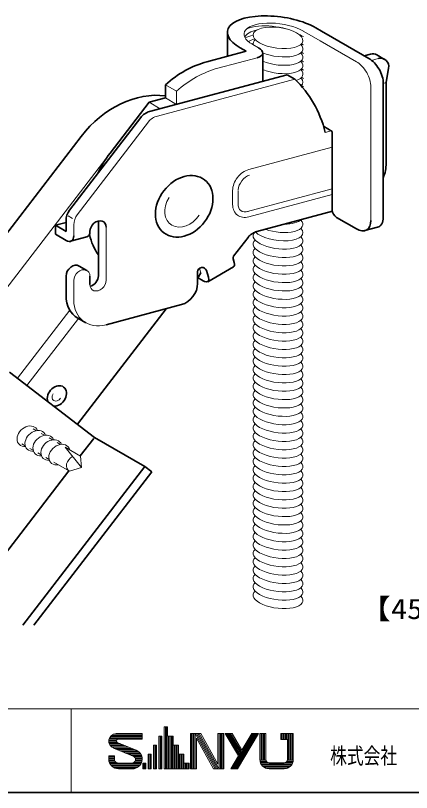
# Model space of a CAD drawing. Units: millimetres on the paper. Extents: x -195 to 195, y -456 to 138.
# Drawn here: x -10.3 to 60.7, y -455.9 to -316.4 of the extents above; entities that cross this region are included whole.
import ezdxf
from ezdxf.enums import TextEntityAlignment as Align

# ---------------------------------------------------------------- set-up
doc = ezdxf.new("R2010")
doc.units = ezdxf.units.MM
for name, color, linetype, lineweight in [('1-1_吊りボルト', 4, 'Continuous', 18), ('1-2_ｶﾊﾞｰ部', 7, 'Continuous', 35), ('1-3_固定片', 7, 'Continuous', 35), ('1-4_ブレース材', 4, 'Continuous', 18), ('1-5_ねじ', 4, 'Continuous', 18), ('1-7_可動片', 7, 'Continuous', 35), ('1-8_文字', 4, 'Continuous', 18), ('1-A_ｶｼﾒﾋﾟﾝ', 4, 'Continuous', 18), ('F-0_図面枠', 4, 'Continuous', 18), ('F-2_文字1', 4, 'Continuous', 18)]:
    doc.layers.add(name, color=color, linetype=linetype, lineweight=lineweight)
doc.styles.add('ＭＳ ゴシック', font='')
doc.styles.get('ＭＳ ゴシック').set_extended_font_data('MS Gothic')

msp = doc.modelspace()

# ---------------------------------------------------------------- linework, layer by layer
at = {"layer": '1-1_吊りボルト'}
msp.add_ellipse((36.762, -320.44), major_axis=(-4.462, 0.587), ratio=0.414, dxfattribs=at)
for centre, start_param, end_param in [((36.762, -321.94), 5.926419, 6.4792321), ((36.762, -321.94), 0.9650281, 3.6072595), ((36.762, -323.44), 0.9657591, 3.6072595), ((36.762, -324.94), 0.9657591, 3.6072595), ((36.762, -326.44), 2.4404874, 3.6072595), ((36.762, -327.94), 2.8335184, 3.6072595), ((36.762, -353.44), 1.0809078, 3.6072595), ((36.762, -351.94), 1.8744466, 2.8384581), ((36.762, -356.44), 5.9791558, 9.8904448), ((36.762, -354.94), 0.483175, 3.6072595), ((36.762, -357.94), 5.926419, 9.8904448), ((36.762, -359.44), 5.926419, 9.8904448), ((36.762, -360.94), 5.926419, 9.8904448), ((36.762, -362.44), 5.926419, 9.8904448), ((36.762, -363.94), 5.926419, 9.8904448), ((36.762, -365.44), 5.926419, 9.8904448), ((36.762, -366.94), 5.926419, 9.8904448), ((36.762, -368.44), 5.926419, 9.8904448), ((36.762, -369.94), 5.926419, 9.8904448), ((36.762, -371.44), 5.926419, 9.8904448), ((36.762, -372.94), 5.926419, 9.8904448), ((36.762, -374.44), 5.926419, 9.8904448), ((36.762, -375.94), 5.926419, 9.8904448), ((36.762, -377.44), 5.926419, 9.8904448), ((36.762, -378.94), 5.926419, 9.8904448), ((36.762, -378.94), 5.926419, 9.8904448), ((36.762, -380.44), 5.926419, 9.8904448), ((36.762, -381.94), 5.926419, 9.8904448), ((36.762, -383.44), 5.926419, 9.8904448), ((36.762, -384.94), 5.926419, 9.8904448), ((36.762, -386.44), 5.926419, 9.8904448), ((36.762, -387.94), 5.926419, 9.8904448), ((36.762, -389.44), 5.926419, 9.8904448), ((36.762, -390.94), 5.926419, 9.8904448), ((36.762, -392.44), 5.926419, 9.8904448), ((36.762, -393.94), 5.926419, 9.8904448), ((36.762, -395.44), 5.926419, 9.8904448), ((36.762, -396.94), 5.926419, 9.8904448), ((36.762, -398.44), 5.926419, 9.8904448), ((36.762, -399.94), 5.926419, 9.8904448), ((36.762, -401.44), 5.926419, 9.8904448), ((36.762, -402.94), 5.926419, 9.8904448), ((36.762, -404.44), 5.926419, 9.8904448), ((36.762, -405.94), 5.926419, 9.8904448), ((36.762, -407.44), 5.926419, 9.8904448), ((36.762, -408.94), 5.926419, 9.8904448), ((36.762, -410.44), 5.926419, 9.8904448), ((36.762, -411.94), 5.926419, 9.8904448), ((36.762, -413.44), 5.926419, 9.8904448), ((36.762, -414.94), 5.926419, 9.8904448), ((36.762, -416.44), 5.926419, 9.8904448), ((36.762, -417.94), 5.926419, 9.8904448), ((36.762, -419.44), 5.926419, 9.8904448), ((36.762, -420.94), 5.926419, 9.8904448)]:
    msp.add_ellipse(centre, major_axis=(-4.462, 0.587), ratio=0.414, start_param=start_param, end_param=end_param, dxfattribs=at)
at = {"layer": '1-2_ｶﾊﾞｰ部'}
for p, q in [((53.359, -323.364), (52.244, -323.663)), ((54.498, -323.514), (55.883, -324.314)), ((56.61, -325.873), (56.151, -328.478)), ((13.731, -333.673), (38.403, -327.063)), ((39.789, -327.863), (38.403, -327.063)), ((56.151, -328.478), (56.151, -342.978)), ((12.128, -334.745), (-0.638, -351.382)), ((32.985, -355.186), (46.512, -351.561)), ((-3.164, -354.09), (-1.258, -353.579)), ((-3.164, -354.09), (-3.164, -355.69)), ((-1.258, -355.19), (-3.164, -354.09)), ((-1.258, -353.208), (-1.258, -355.19)), ((4.537, -363.137), (4.537, -353.637)), ((-1.258, -356.79), (-3.164, -355.69)), ((-0.438, -356.957), (2.46, -356.18)), ((31.383, -356.256), (28.785, -359.637)), ((28.703, -360.087), (28.912, -360.777)), ((2.493, -362.194), (1.107, -361.394)), ((22.344, -362.45), (22.344, -364.537)), ((23.909, -362.216), (24.275, -363.419)), ((24.145, -364.211), (28.802, -361.556)), ((-1.258, -363.19), (-1.258, -366.695)), ((3.025, -363.212), (3.025, -364.715)), ((23.323, -364.04), (22.344, -363.474)), ((23.569, -364.182), (23.323, -364.04)), ((5.918, -371.938), (19.446, -368.314)), ((2.257, -371.568), (0.871, -370.768))]:
    msp.add_line(p, q, dxfattribs=at)
at = {"layer": '1-2_ｶﾊﾞｰ部', "color": 4, "lineweight": 18}
for p, q in [((54.745, -324.164), (53.56, -324.481)), ((15.117, -334.473), (39.789, -327.863)), ((56.151, -328.478), (55.648, -328.613)), ((13.513, -335.545), (0.747, -352.182)), ((46.311, -337.115), (45.239, -337.402)), ((46.498, -340.065), (31.52, -344.078)), ((28.622, -347.855), (28.622, -350.357)), ((29.622, -347.855), (29.622, -350.357)), ((46.498, -347.53), (31.259, -351.613)), ((46.498, -348.565), (31.517, -352.579)), ((-0.122, -352.846), (-0.894, -352.401)), ((0.127, -354.008), (0.127, -356.003)), ((5.923, -363.937), (5.923, -354.437)), ((22.647, -361.822), (22.89, -362.619)), ((0.127, -363.99), (0.127, -367.49))]:
    msp.add_line(p, q, dxfattribs=at)
at = {"layer": '1-2_ｶﾊﾞｰ部'}
for centre, radius, start, end in [((53.748, -324.813), 1.5, 60, 105), ((55.133, -325.613), 1.5, 350, 105), ((14.508, -336.571), 3, 105, 142.5), ((1.742, -353.208), 3, 142.5, 180), ((33.762, -358.083), 3, 105, 142.46262), ((29.181, -359.942), 0.5, 142.46262, 196.84634), ((23.144, -362.45), 0.8, 16.94767, 180)]:
    msp.add_arc(centre, radius, start, end, dxfattribs=at)
at = {"layer": '1-2_ｶﾊﾞｰ部', "color": 4, "lineweight": 18}
for centre, start, end in [((15.893, -337.371), 105, 142.5), ((3.127, -354.008), 142.5, 180)]:
    msp.add_arc(centre, 3, start, end, dxfattribs=at)
at = {"layer": '1-2_ｶﾊﾞｰ部'}
for centre, major_axis, ratio, start_param, end_param in [((19.929, -350.684), (18.441, 24.033), 0.767, 5.7407552, 6.2029032), ((50.355, -344.531), (4.099, 5.342), 0.767, 5.0784041, 5.4984265), ((4.474, -354.825), (1.025, 1.335), 0.767, 5.497574, 8.6400191), ((3.088, -354.025), (1.025, 1.335), 0.767, 5.497574, 5.718327), ((1.639, -354.413), (-0.982, 1.701), 0.575, 2.9877142, 3.9290304), ((-1.258, -355.19), (-0.982, 1.701), 0.575, 2.3541549, 3.9290304), ((0.191, -362.802), (1.025, 1.335), 0.767, 0.1006363, 2.3568338), ((27.526, -359.976), (-1.307, 1.557), 0.4, 3.0947089, 3.8794065), ((3.088, -363.525), (1.025, 1.335), 0.767, 3.9077237, 5.4984265), ((22.89, -362.619), (-1.307, 1.557), 0.4, 2.5042456, 3.8798645), ((19.446, -365.314), (2.049, 2.671), 0.767, 3.9272039, 5.497574), ((4.537, -365.137), (4.099, 5.342), 0.767, 2.3568338, 3.2423285)]:
    msp.add_ellipse(centre, major_axis=major_axis, ratio=ratio, start_param=start_param, end_param=end_param, dxfattribs=at)
at = {"layer": '1-2_ｶﾊﾞｰ部', "color": 4, "lineweight": 18}
for centre, major_axis, ratio, start_param, end_param in [((31.52, -347.078), (2.049, 2.671), 0.767, 0.7847588, 2.3568338), ((31.52, -347.078), (1.441, 1.878), 0.668548, 0.7847588, 2.3568338), ((31.52, -349.578), (2.049, 2.671), 0.767, 2.3559814, 3.9272039), ((31.52, -349.578), (1.441, 1.878), 0.668548, 2.3559814, 3.9272039), ((1.576, -363.602), (1.025, 1.335), 0.767, 5.497574, 8.6400191), ((4.474, -364.325), (1.025, 1.335), 0.767, 2.3559814, 5.4984265), ((5.923, -365.937), (4.099, 5.342), 0.767, 2.3568338, 3.9263515)]:
    msp.add_ellipse(centre, major_axis=major_axis, ratio=ratio, start_param=start_param, end_param=end_param, dxfattribs=at)
at = {"layer": '1-3_固定片'}
for p, q in [((44.563, -319.228), (43.524, -318.628)), ((46.555, -320.378), (44.563, -319.228)), ((27.679, -319.453), (27.679, -323.753)), ((46.555, -320.378), (53.05, -324.128)), ((23.996, -324.739), (31.04, -322.852)), ((31.04, -322.852), (29.995, -322.248)), ((34.025, -323.176), (34.025, -328.236)), ((16.551, -331.234), (16.551, -328.869)), ((55.648, -328.628), (55.648, -352.632)), ((13.652, -332.011), (16.551, -331.234)), ((13.652, -332.011), (6.652, -341.134)), ((46.498, -337.224), (44.933, -336.32)), ((46.498, -351.358), (46.498, -337.224)), ((47.248, -352.657), (50.832, -354.726)), ((52.362, -355.032), (54.584, -354.437))]:
    msp.add_line(p, q, dxfattribs=at)
at = {"layer": '1-3_固定片', "color": 4, "lineweight": 18}
for p, q in [((33.262, -322.257), (32.218, -321.654)), ((44.333, -320.974), (50.829, -324.724)), ((25.988, -325.889), (33.262, -323.94)), ((18.543, -330.019), (16.551, -328.869)), ((18.543, -332.384), (18.543, -330.019)), ((53.427, -353.227), (53.427, -329.224)), ((18.543, -332.384), (16.551, -331.234)), ((15.644, -333.161), (13.652, -332.011))]:
    msp.add_line(p, q, dxfattribs=at)
msp.add_lwpolyline([(44.333, -320.974), (42.341, -319.824), (41.302, -319.224)], dxfattribs=at)
at = {"layer": '1-3_固定片'}
msp.add_lwpolyline([(22.344, -363.366), (22.503, -363.323), (22.89, -362.619)], dxfattribs=at)
msp.add_arc((47.998, -351.358), 1.5, 180, 240, dxfattribs=at)
for centre, major_axis, ratio, start_param, end_param in [((36.762, -320.44), (-9.07, 1.194), 0.414, 3.9262172, 7.0688413), ((31.04, -322.852), (-2.98, 0.392), 0.414, 2.3559366, 3.9272487), ((23.996, -339.739), (10.247, 13.355), 0.767, 0.7856113, 1.3252278), ((53.05, -327.128), (-1.838, 3.183), 0.577, 3.9260805, 5.4986974), ((16.551, -348.734), (9.906, 12.909), 0.767, 1.5705833, 1.8416744), ((53.05, -351.128), (-1.838, 3.183), 0.577, 2.9872828, 3.9272943), ((50.829, -351.724), (-1.838, 3.183), 0.577, 2.3558911, 3.9272943), ((16.551, -348.734), (9.906, 12.909), 0.767, 2.5904643, 2.8962601)]:
    msp.add_ellipse(centre, major_axis=major_axis, ratio=ratio, start_param=start_param, end_param=end_param, dxfattribs=at)
at = {"layer": '1-3_固定片', "color": 4, "lineweight": 18}
for centre, major_axis, ratio, start_param, end_param in [((36.762, -320.44), (-6.09, 0.802), 0.414, 3.9262172, 7.0688413), ((36.762, -321.44), (-6.09, 0.802), 0.414, 5.4292887, 6.1411456), ((35.896, -320.94), (-6.09, 0.802), 0.414, 5.2135234, 5.6519836), ((35.896, -320.94), (-6.09, 0.802), 0.414, 4.3752823, 5.2135234), ((35.896, -322.44), (-6.09, 0.802), 0.414, 5.3985605, 5.7377914), ((36.762, -322.94), (-6.09, 0.802), 0.414, 5.5260579, 5.8277584), ((36.762, -321.44), (-6.09, 0.802), 0.414, 3.9262172, 4.1043898), ((35.896, -323.94), (-6.09, 0.802), 0.414, 5.3985605, 5.4539928), ((36.762, -322.94), (-6.09, 0.802), 0.414, 3.9262172, 4.0076206), ((36.762, -324.44), (-6.09, 0.802), 0.414, 3.9262172, 4.0076206), ((36.762, -325.94), (-6.09, 0.802), 0.414, 3.9262172, 4.0076206), ((50.829, -327.724), (-1.838, 3.183), 0.577, 3.9260805, 5.4986974), ((25.988, -340.889), (10.247, 13.355), 0.767, 0.7856113, 1.3252278), ((36.762, -327.44), (-6.09, 0.802), 0.414, 3.9262172, 4.0076206), ((36.762, -328.94), (-6.09, 0.802), 0.414, 3.9262172, 4.0076206), ((36.762, -330.44), (-6.09, 0.802), 0.414, 3.9262172, 4.0076206)]:
    msp.add_ellipse(centre, major_axis=major_axis, ratio=ratio, start_param=start_param, end_param=end_param, dxfattribs=at)
at = {"layer": '1-4_ブレース材', "color": 7, "lineweight": 35}
for p, q in [((1.294, -395.488), (3.723, -392.323)), ((-9.045, -425.878), (12.845, -397.349)), ((14.115, -398.323), (12.845, -397.349)), ((-22.025, -425.878), (-0.755, -398.158)), ((14.115, -398.323), (-7.029, -425.878))]:
    msp.add_line(p, q, dxfattribs=at)
msp.add_lwpolyline([(12.845, -397.349), (3.839, -392.149), (-11.397, -380.458)], dxfattribs=at)
at = {"layer": '1-5_ねじ'}
for p, q in [((-7.155, -390.61), (-6.566, -390.95)), ((-5.728, -391.434), (-5.139, -391.774)), ((-4.301, -392.258), (-3.712, -392.598)), ((-2.874, -393.082), (-2.285, -393.422)), ((-9.174, -393.298), (-8.584, -393.638)), ((-7.747, -394.122), (-7.158, -394.462)), ((-1.447, -393.905), (1.348, -395.519)), ((-1.447, -393.905), (1.494, -397.53)), ((-6.32, -394.945), (-5.731, -395.285)), ((-4.893, -395.769), (-4.304, -396.109)), ((1.494, -397.53), (1.348, -395.519)), ((-3.466, -396.593), (-0.67, -398.207)), ((1.494, -397.53), (-0.67, -398.207))]:
    msp.add_line(p, q, dxfattribs=at)
for centre, major_axis, start_param, end_param in [((-8.164, -391.954), (1.548, 1.419), 5.9977585, 10.1865487), ((-6.737, -392.778), (1.548, 1.419), 5.9977585, 10.1865487), ((-5.311, -393.602), (1.548, 1.419), 5.9977585, 10.1865487), ((-3.884, -394.425), (1.548, 1.419), 5.9977585, 10.1865487), ((-2.457, -395.249), (1.548, 1.419), 5.8939015, 10.2904058), ((0.339, -396.863), (1.253, 1.149), 1.2400831, 3.3800441)]:
    msp.add_ellipse(centre, major_axis=major_axis, ratio=0.77, start_param=start_param, end_param=end_param, dxfattribs=at)
at = {"layer": '1-7_可動片'}
for p, q in [((-49.091, -404.004), (1.451, -338.135)), ((0.776, -389.799), (16.697, -369.05))]:
    msp.add_line(p, q, dxfattribs=at)
at = {"layer": '1-7_可動片', "color": 4, "lineweight": 18}
for p, q in [((-18.848, -374.361), (6.648, -341.135)), ((-9.979, -381.546), (-0.59, -369.31)), ((0.959, -370.819), (-8.276, -382.853))]:
    msp.add_line(p, q, dxfattribs=at)
at = {"layer": '1-7_可動片'}
for centre, major_axis, start_param, end_param in [((11.355, -345.734), (9.906, 12.909), 0.4055292, 1.5707963), ((-2.915, -384.709), (1.218, 1.587), 3.602658, 8.9637126)]:
    msp.add_ellipse(centre, major_axis=major_axis, ratio=0.767, start_param=start_param, end_param=end_param, dxfattribs=at)
at = {"layer": '1-7_可動片', "color": 4, "lineweight": 18}
msp.add_ellipse((-2.915, -384.709), major_axis=(0.609, 0.793), ratio=0.767, start_param=1.6714327, end_param=4.8130253, dxfattribs=at)
at = {"layer": '1-A_ｶｼﾒﾋﾟﾝ', "color": 7, "lineweight": 35}
msp.add_ellipse((19.929, -350.684), major_axis=(3.653, 4.76), ratio=0.767, dxfattribs=at)
at = {"layer": '1-A_ｶｼﾒﾋﾟﾝ'}
msp.add_ellipse((19.929, -350.684), major_axis=(2.465, 3.213), ratio=0.767, start_param=1.6714327, end_param=4.8130253, dxfattribs=at)
at = {"layer": 'F-0_図面枠'}
for p, q in [((-195.118, -440.878), (194.382, -440.878)), ((-0.368, -440.878), (-0.368, -455.878))]:
    msp.add_line(p, q, dxfattribs=at)
at = {"layer": 'F-0_図面枠', "color": 7, "lineweight": 35}
msp.add_line((-195.118, -455.878), (194.382, -455.878), dxfattribs=at)
at = {"layer": 'F-2_文字1'}
for p, q in [((16.358, -444.107), (16.957, -444.107)), ((16.358, -451.634), (16.358, -444.107)), ((16.569, -451.634), (16.569, -444.107)), ((16.78, -451.634), (16.78, -444.107)), ((16.957, -445.772), (16.957, -444.107)), ((6.538, -446.061), (12.394, -446.061)), ((6.667, -445.85), (12.394, -445.85)), ((6.862, -445.639), (12.394, -445.639)), ((7.189, -445.428), (12.394, -445.428)), ((7.732, -445.306), (12.394, -445.306)), ((12.394, -446.338), (12.394, -445.306)), ((15.392, -445.772), (15.936, -445.772)), ((15.392, -451.634), (15.392, -445.772)), ((15.603, -451.634), (15.603, -445.772)), ((15.814, -451.634), (15.814, -445.772)), ((15.936, -451.634), (15.936, -445.772)), ((16.957, -445.772), (17.923, -445.772)), ((16.991, -451.634), (16.991, -445.772)), ((17.202, -451.634), (17.202, -445.772)), ((17.413, -451.634), (17.413, -445.772)), ((17.624, -451.634), (17.624, -445.772)), ((17.835, -451.634), (17.835, -445.772)), ((17.923, -447.393), (17.923, -445.772)), ((21.054, -445.306), (22.886, -445.306)), ((21.054, -451.634), (21.054, -445.306)), ((21.265, -451.634), (21.265, -445.306)), ((21.476, -451.634), (21.476, -445.306)), ((21.687, -451.634), (21.687, -445.306)), ((21.892, -445.282), (25.459, -451.634)), ((21.898, -451.634), (21.898, -445.306)), ((22.12, -451.634), (22.12, -446.119)), ((22.12, -446.119), (25.217, -451.634)), ((22.147, -445.306), (25.701, -451.634)), ((22.389, -445.306), (25.943, -451.634)), ((22.631, -445.306), (26.1, -451.482)), ((22.886, -445.306), (25.983, -450.822)), ((25.983, -450.822), (25.983, -445.306)), ((25.983, -445.306), (27.049, -445.306)), ((26.205, -451.634), (26.205, -445.306)), ((26.416, -451.634), (26.416, -445.306)), ((26.627, -451.634), (26.627, -445.306)), ((26.838, -451.634), (26.838, -445.306)), ((27.049, -451.634), (27.049, -445.306)), ((27.282, -445.306), (28.522, -445.306)), ((27.282, -445.306), (29.66, -449.312)), ((27.528, -445.306), (29.912, -449.323)), ((27.773, -445.306), (30.034, -449.116)), ((28.018, -445.306), (30.157, -448.909)), ((28.264, -445.306), (30.28, -448.703)), ((28.522, -445.306), (30.28, -448.268)), ((28.54, -451.634), (32.296, -445.306)), ((28.785, -451.634), (32.541, -445.306)), ((29.03, -451.634), (32.787, -445.306)), ((29.275, -451.634), (33.032, -445.306)), ((29.521, -451.634), (33.277, -445.306)), ((30.28, -448.268), (32.038, -445.306)), ((32.038, -445.306), (33.277, -445.306)), ((33.511, -449.969), (33.511, -445.306)), ((33.511, -445.306), (34.576, -445.306)), ((33.721, -450.096), (33.721, -445.306)), ((33.932, -450.096), (33.932, -445.306)), ((34.143, -450.096), (34.143, -445.306)), ((34.354, -450.096), (34.354, -445.306)), ((34.576, -449.969), (34.576, -445.306)), ((37.241, -445.306), (39.506, -445.306)), ((37.241, -446.372), (37.241, -445.306)), ((37.452, -446.372), (37.452, -445.306)), ((37.663, -446.372), (37.663, -445.306)), ((37.874, -446.372), (37.874, -445.306)), ((38.085, -446.372), (38.085, -445.306)), ((38.295, -446.372), (38.295, -445.306)), ((38.506, -446.372), (38.506, -445.306)), ((38.662, -450.096), (38.662, -445.306)), ((38.873, -450.096), (38.873, -445.306)), ((39.084, -450.096), (39.084, -445.306)), ((39.295, -450.096), (39.295, -445.306)), ((39.506, -449.969), (39.506, -445.306)), ((6.4, -446.694), (7.741, -446.694)), ((6.411, -446.483), (7.768, -446.483)), ((6.422, -446.905), (7.953, -446.905)), ((6.455, -446.272), (12.394, -446.272)), ((6.48, -447.116), (8.462, -447.116)), ((6.577, -447.326), (8.97, -447.326)), ((6.726, -447.537), (9.479, -447.537)), ((7.907, -446.885), (11.327, -448.304)), ((7.99, -446.338), (12.394, -446.338)), ((14.426, -451.634), (14.426, -447.393)), ((14.426, -447.393), (14.97, -447.393)), ((14.637, -451.634), (14.637, -447.393)), ((14.848, -451.634), (14.848, -447.393)), ((14.97, -451.634), (14.97, -447.393)), ((17.923, -447.393), (18.889, -447.393)), ((18.045, -451.634), (18.045, -447.393)), ((18.256, -451.634), (18.256, -447.393)), ((18.467, -451.634), (18.467, -447.393)), ((18.678, -451.634), (18.678, -447.393)), ((18.889, -449.014), (18.889, -447.393)), ((37.241, -446.372), (38.44, -446.372)), ((38.44, -449.969), (38.44, -446.372)), ((6.955, -447.748), (9.987, -447.748)), ((7.232, -447.904), (10.765, -449.369)), ((7.366, -447.959), (10.496, -447.959)), ((7.875, -448.17), (11.004, -448.17)), ((8.384, -448.381), (11.488, -448.381)), ((8.892, -448.592), (11.794, -448.592)), ((9.4, -448.803), (12, -448.803)), ((6.4, -449.303), (7.432, -449.303)), ((6.4, -449.902), (6.4, -449.303)), ((6.4, -449.436), (7.432, -449.436)), ((6.4, -449.647), (7.432, -449.647)), ((6.4, -449.858), (7.432, -449.858)), ((6.407, -450.069), (7.445, -450.069)), ((6.441, -450.28), (7.528, -450.28)), ((7.432, -449.936), (7.432, -449.303)), ((9.909, -449.014), (12.149, -449.014)), ((10.417, -449.225), (12.256, -449.225)), ((10.902, -449.436), (12.33, -449.436)), ((11.107, -449.647), (12.375, -449.647)), ((11.114, -450.28), (12.353, -450.28)), ((11.185, -449.858), (12.394, -449.858)), ((11.188, -450.069), (12.387, -450.069)), ((13.46, -449.014), (14.004, -449.014)), ((13.46, -451.634), (13.46, -449.014)), ((13.671, -451.634), (13.671, -449.014)), ((13.882, -451.634), (13.882, -449.014)), ((14.004, -451.634), (14.004, -449.014)), ((18.889, -449.014), (19.855, -449.014)), ((18.889, -451.634), (18.889, -449.014)), ((19.1, -451.634), (19.1, -449.014)), ((19.311, -451.634), (19.311, -449.014)), ((19.522, -451.634), (19.522, -449.014)), ((19.733, -451.634), (19.733, -449.014)), ((19.855, -450.635), (19.855, -449.014)), ((28.281, -451.634), (29.66, -449.312)), ((33.511, -449.991), (33.533, -449.991)), ((33.515, -450.096), (34.59, -450.096)), ((33.545, -450.307), (34.681, -450.307)), ((38.335, -450.307), (39.471, -450.307)), ((38.426, -450.096), (39.501, -450.096)), ((6.502, -450.491), (7.73, -450.491)), ((6.595, -450.701), (12.199, -450.701)), ((6.725, -450.912), (12.07, -450.912)), ((6.903, -451.123), (11.891, -451.123)), ((7.157, -451.334), (11.637, -451.334)), ((7.584, -451.545), (11.211, -451.545)), ((8.098, -450.601), (10.632, -450.601)), ((8.131, -451.634), (10.807, -451.634)), ((10.921, -450.491), (12.292, -450.491)), ((12.494, -451.634), (12.494, -450.635)), ((12.494, -450.635), (13.038, -450.635)), ((12.494, -451.634), (13.038, -451.634)), ((12.67, -451.634), (12.67, -450.635)), ((12.881, -451.634), (12.881, -450.635)), ((13.038, -451.634), (13.038, -450.635)), ((13.46, -451.634), (14.004, -451.634)), ((14.426, -451.634), (14.97, -451.634)), ((15.392, -451.634), (15.936, -451.634)), ((16.358, -451.634), (20.821, -451.634)), ((19.855, -450.635), (20.821, -450.635)), ((19.944, -451.634), (19.944, -450.635)), ((20.155, -451.634), (20.155, -450.635)), ((20.366, -451.634), (20.366, -450.635)), ((20.577, -451.634), (20.577, -450.635)), ((20.788, -451.634), (20.788, -450.635)), ((20.821, -451.634), (20.821, -450.635)), ((21.054, -451.634), (22.12, -451.634)), ((25.217, -451.634), (27.049, -451.634)), ((28.281, -451.634), (29.521, -451.634)), ((33.604, -450.518), (34.936, -450.518)), ((33.694, -450.729), (39.322, -450.729)), ((33.823, -450.94), (39.193, -450.94)), ((34.003, -451.151), (39.013, -451.151)), ((34.264, -451.362), (38.752, -451.362)), ((34.729, -451.573), (38.287, -451.573)), ((35.176, -450.568), (37.84, -450.568)), ((35.176, -451.634), (37.84, -451.634)), ((38.08, -450.518), (39.412, -450.518))]:
    msp.add_line(p, q, dxfattribs=at)
for centre, radius, start, end in [((7.75, -446.656), 1.35, 90.76968, 251.60579), ((8.016, -446.623), 0.284, 92.62549, 247.52919), ((10.663, -449.903), 1.731, 269.93188, 67.46921), ((8.131, -449.902), 1.732, 179.99979, 270.00009), ((8.098, -449.936), 0.666, 179.99979, 270.00009), ((10.564, -449.97), 0.632, 267.5421, 69.85329), ((35.176, -449.969), 1.665, 179.99979, 270.00009), ((35.176, -449.969), 0.6, 179.99979, 270.00009), ((37.84, -449.969), 0.6, 270.00009, 0), ((37.84, -449.969), 1.665, 270.00009, 0)]:
    msp.add_arc(centre, radius, start, end, dxfattribs=at)

# ---------------------------------------------------------------- texts
at = {"layer": '1-8_文字', "color": 3, "style": 'ＭＳ ゴシック', "width": 1.15}
msp.add_text('【45゜取付図】CC-25の場合', height=3.666, dxfattribs=at).set_placement((51.286, -425.86), align=Align.BOTTOM_LEFT)
at = {"layer": 'F-2_文字1', "color": 7, "style": 'ＭＳ ゴシック', "width": 0.75}
msp.add_text('株式会社', height=2.933, dxfattribs=at).set_placement((46.121, -451.652), align=Align.BOTTOM_LEFT)

doc.saveas('drawing.dxf')
